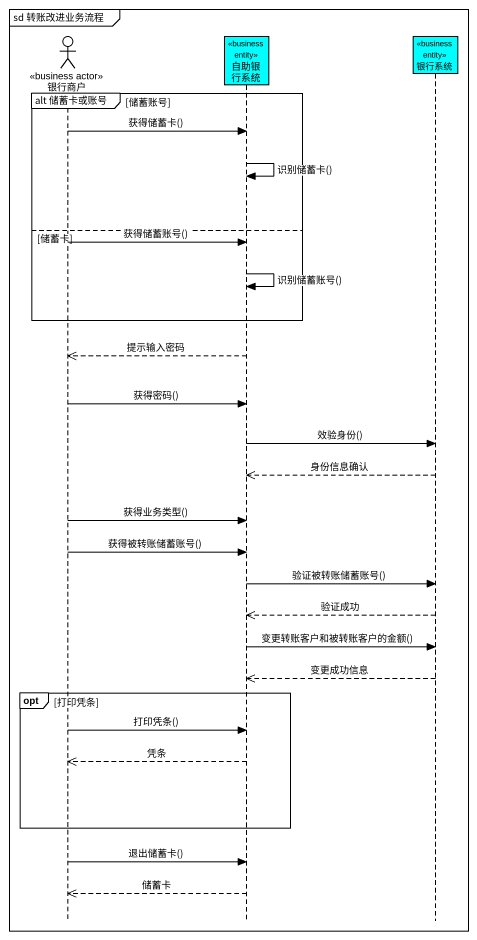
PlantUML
@startuml
mainframe sd 转账改进业务流程
hide footbox
actor 银行商户 <<business actor>>
participant 自助银行系统 <<business entity>> #00FFFF
participant 银行系统 <<business entity>> #00FFFF

group alt 储蓄卡或账号 [储蓄账号]
  银行商户 -> 自助银行系统 : 获得储蓄卡()
  自助银行系统 -> 自助银行系统 : 识别储蓄卡()
else 储蓄卡
  银行商户 -> 自助银行系统 : 获得储蓄账号()
  自助银行系统 -> 自助银行系统 : 识别储蓄账号()
end
自助银行系统 -->> 银行商户 : 提示输入密码
银行商户 -> 自助银行系统 : 获得密码()
自助银行系统 -> 银行系统 : 效验身份()
银行系统 -->> 自助银行系统 : 身份信息确认
银行商户 -> 自助银行系统 : 获得业务类型()
银行商户 -> 自助银行系统 : 获得被转账储蓄账号()
自助银行系统 -> 银行系统 : 验证被转账储蓄账号()
银行系统 -->> 自助银行系统 : 验证成功
自助银行系统 -> 银行系统 : 变更转账客户和被转账客户的金额()
银行系统 -->> 自助银行系统 : 变更成功信息
opt 打印凭条
  银行商户 -> 自助银行系统 : 打印凭条()
  自助银行系统 -->> 银行商户 : 凭条
end
银行商户 -> 自助银行系统 : 退出储蓄卡()
自助银行系统 -->> 银行商户 : 储蓄卡
@enduml
